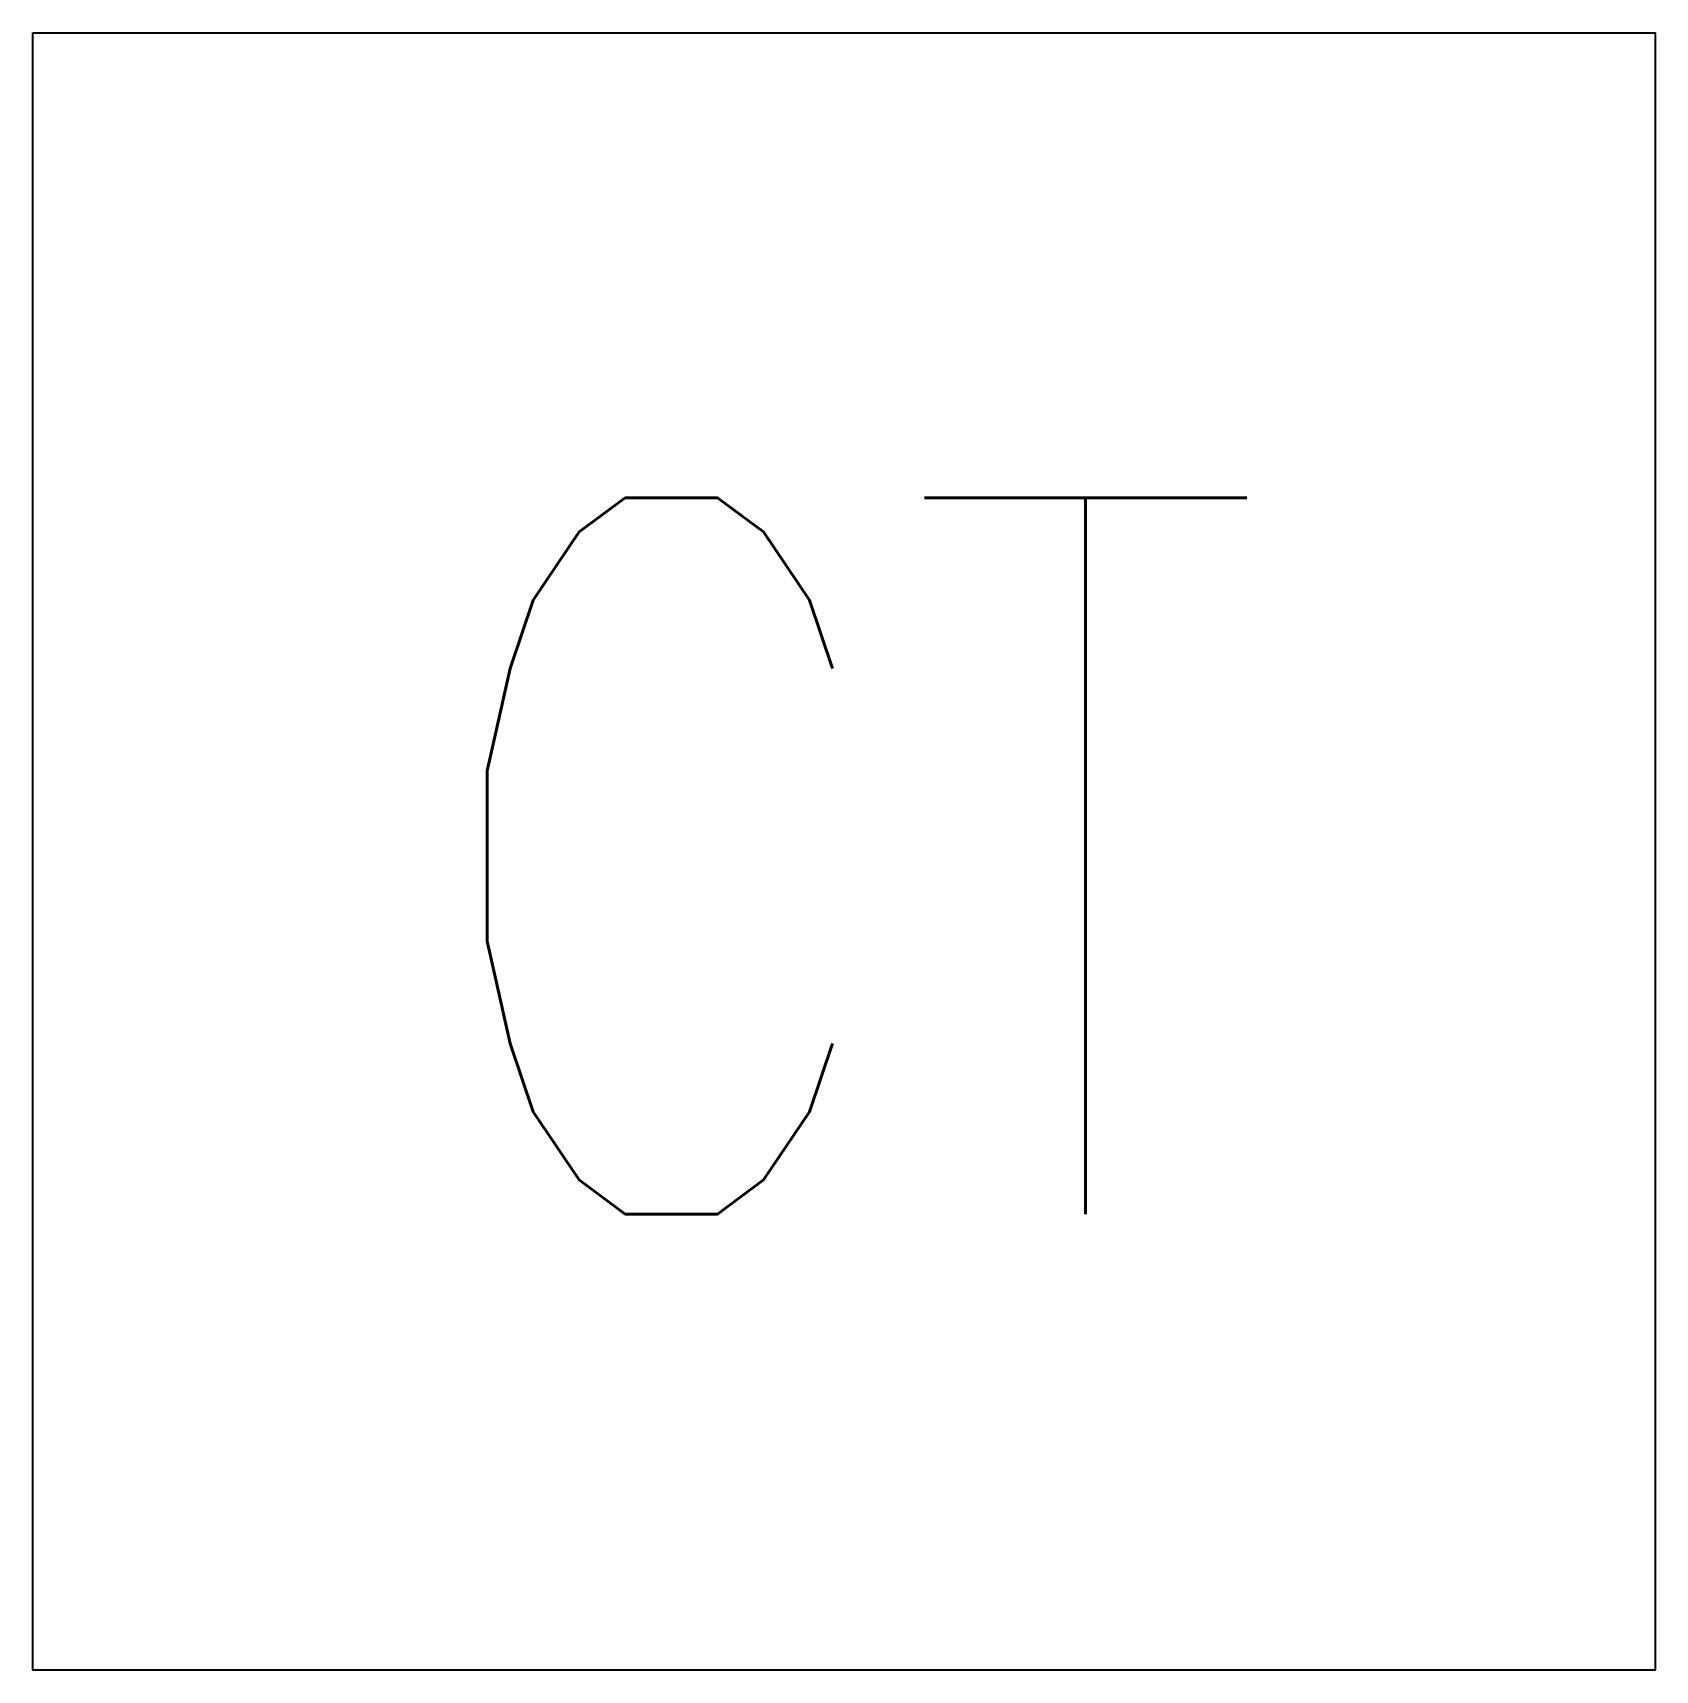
# Model space of a CAD drawing. Header units: millimetres. Extents: x 2482.66 to 2489.25, y 1626.3 to 1632.95.
import ezdxf
from ezdxf.enums import TextEntityAlignment as Align

# ---------------------------------------------------------------- set-up
doc = ezdxf.new("R2010")
doc.units = ezdxf.units.MM
doc.layers.add('OCJ-ESQ UNI-CORREGIDOS IDO.br$0$01-ELE-APARATOS', color=170, linetype='Continuous')
doc.styles.add('OCJ-ESQ UNI-CORREGIDOS IDO.br$0$Electricidad', font='ROMANS.SHX', dxfattribs={"width": 0.75, "height": 0.175})

# ---------------------------------------------------------------- blocks, each defined once
blk = doc.blocks.new('caja_de_toma')
at = {"layer": 'OCJ-ESQ UNI-CORREGIDOS IDO.br$0$01-ELE-APARATOS'}
blk.add_lwpolyline([(3831.0584, 1136.2342), (3837.6515, 1136.2342), (3837.6515, 1129.5812), (3831.0584, 1129.5812)], close=True, dxfattribs=at)
at = {"layer": 'OCJ-ESQ UNI-CORREGIDOS IDO.br$0$01-ELE-APARATOS', "style": 'OCJ-ESQ UNI-CORREGIDOS IDO.br$0$Electricidad', "width": 0.75}
blk.add_text('CT', height=2.90988, dxfattribs=at).set_placement((3834.3549, 1131.4348), align=Align.CENTER)

msp = doc.modelspace()

# ---------------------------------------------------------------- block references
msp.add_blockref('caja_de_toma', (-1348.4001, 496.7189))

doc.saveas('drawing.dxf')
